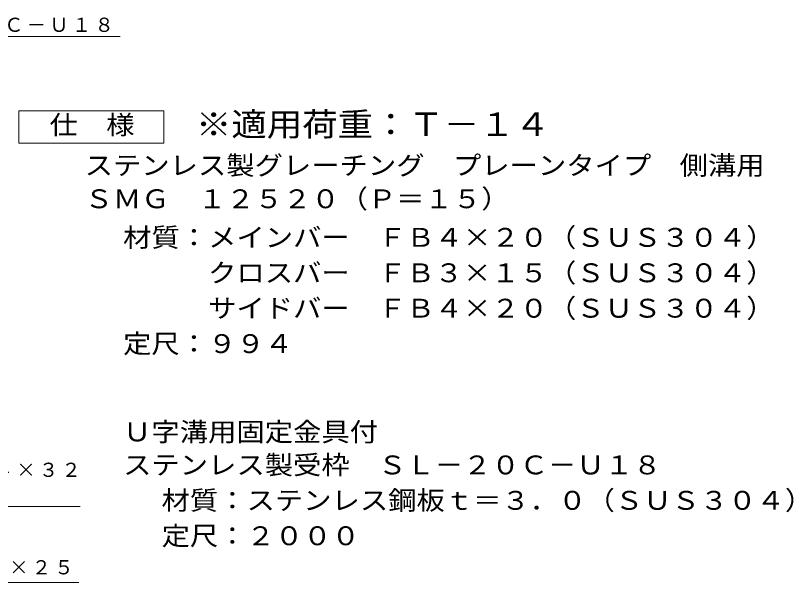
# Model space of a CAD drawing. Units: millimetres, scale not verified. Extents: x -268 to 414, y -388 to 290.
# Drawn here: x 172.6 to 414.2, y -166.9 to 9.2 of the extents above; entities that cross this region are included whole.
import ezdxf
from ezdxf.enums import TextEntityAlignment as Align

# ---------------------------------------------------------------- set-up
doc = ezdxf.new("R2010")
doc.units = ezdxf.units.MM
doc.header["$LTSCALE"] = 2
doc.layers.add('D-5', color=7, linetype='Continuous', lineweight=9)
doc.styles.add('ＭＳ ゴシック', font='')
doc.styles.get('ＭＳ ゴシック').set_extended_font_data('MS Gothic')

msp = doc.modelspace()

# ---------------------------------------------------------------- linework, layer by layer
at = {"layer": 'D-5'}
for p, q in [((205.08, 2.684), (77.118, 2.684)), ((192.647, -143.267), (111.875, -143.267)), ((112.461, -166.879), (192.232, -166.879))]:
    msp.add_line(p, q, dxfattribs=at)
msp.add_lwpolyline([(173.592, -30.446), (173.592, -20.446), (218.591, -20.446), (218.591, -30.446)], close=True, dxfattribs=at)

# ---------------------------------------------------------------- texts
at = {"layer": 'D-5', "color": 2, "style": 'ＭＳ ゴシック', "width": 1.1}
for s, p in [('仕\u3000様', (183.092, -29.446)), ('ステンレス製グレーチング\u3000プレーンタイプ\u3000側溝用', (194.01, -42.03)), ('ＳＭＧ\u3000１２５２０（Ｐ＝１５）', (194.01, -52.408)), ('材質：メインバー\u3000ＦＢ４×２０（ＳＵＳ３０４）', (205.952, -64.398)), ('\u3000\u3000\u3000クロスバー\u3000ＦＢ３×１５（ＳＵＳ３０４）', (205.952, -75.398)), ('\u3000\u3000\u3000サイドバー\u3000ＦＢ４×２０（ＳＵＳ３０４）', (205.952, -86.398)), ('定尺：９９４', (205.952, -97.398)), ('Ｕ字溝用固定金具付', (205.952, -124.813)), ('ステンレス製受枠\u3000ＳＬ－２０Ｃ－Ｕ１８', (205.952, -135.074)), ('材質：ステンレス鋼板ｔ＝３．０（ＳＵＳ３０４）', (217.894, -146.074)), ('定尺：２０００', (217.894, -157.074))]:
    msp.add_text(s, height=5.865, dxfattribs=at).set_placement(p, align=Align.BOTTOM_LEFT)
at = {"layer": 'D-5', "color": 3, "style": 'ＭＳ ゴシック', "width": 1.1}
msp.add_text('※適用荷重：Ｔ－１４', height=7.331, dxfattribs=at).set_placement((228.591, -30.446), align=Align.BOTTOM_LEFT)
at = {"layer": 'D-5', "char_height": 4.399, "attachment_point": 7, "style": 'ＭＳ ゴシック'}
for s, insert in [('\\T1.17;ステンレス製受枠ＳＬ－２０Ｃ－Ｕ１８', (77.741, 3.636)), ('\\T1.17;固定金具：ＦＢ４×３２', (116.647, -134.601)), ('\\T1.17;六角ボルト：Ｍ６×２５', (114.41, -164.879))]:
    msp.add_mtext(s, dxfattribs=dict(at, insert=insert))

doc.saveas('drawing.dxf')
